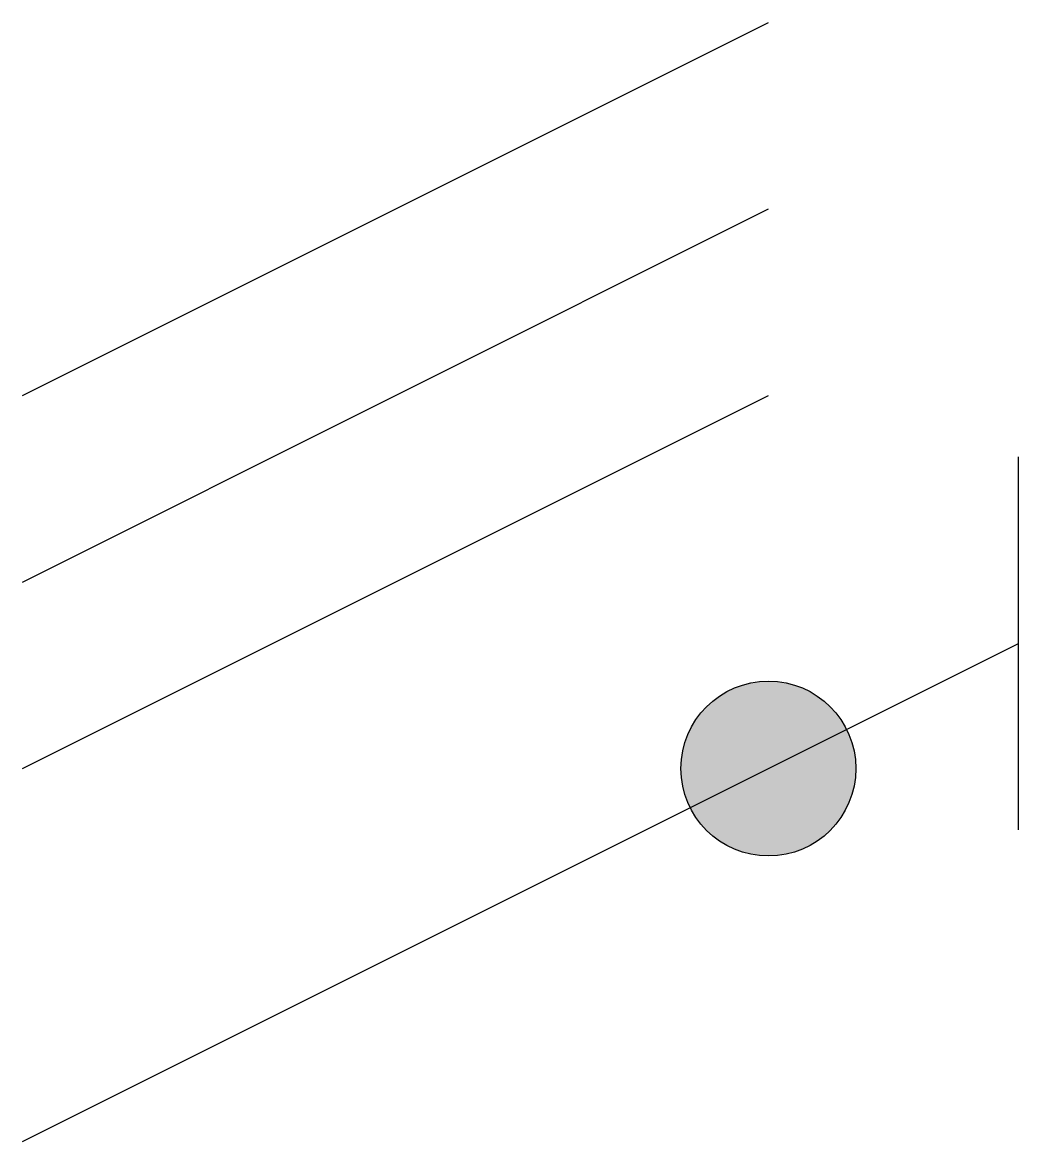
# Model space of a CAD drawing. Header units: millimetres. Extents: x -2 to 3.34, y -5 to 1.
import ezdxf

# ---------------------------------------------------------------- set-up
doc = ezdxf.new("R2010")
doc.units = ezdxf.units.MM
doc.layers.add('SYMB_FIL_FIN', color=1, linetype='Continuous')

msp = doc.modelspace()

# ---------------------------------------------------------------- hatches: boundary and pattern name
at = {"layer": 'SYMB_FIL_FIN'}
msp.add_hatch(color=256, dxfattribs=at).paths.add_polyline_path([(1.5312, -3, 1), (2.4688, -3, 1)])

# ---------------------------------------------------------------- linework, layer by layer
for p, q in [((-2, -1), (2, 1)), ((-2, -2), (2, 0)), ((-2, -3), (2, -1)), ((3.3416, -3.3292), (3.3416, -1.3292)), ((-2, -5), (3.3416, -2.3292))]:
    msp.add_line(p, q, dxfattribs=at)
msp.add_circle((2, -3), 0.4688, dxfattribs=at)

doc.saveas('drawing.dxf')
